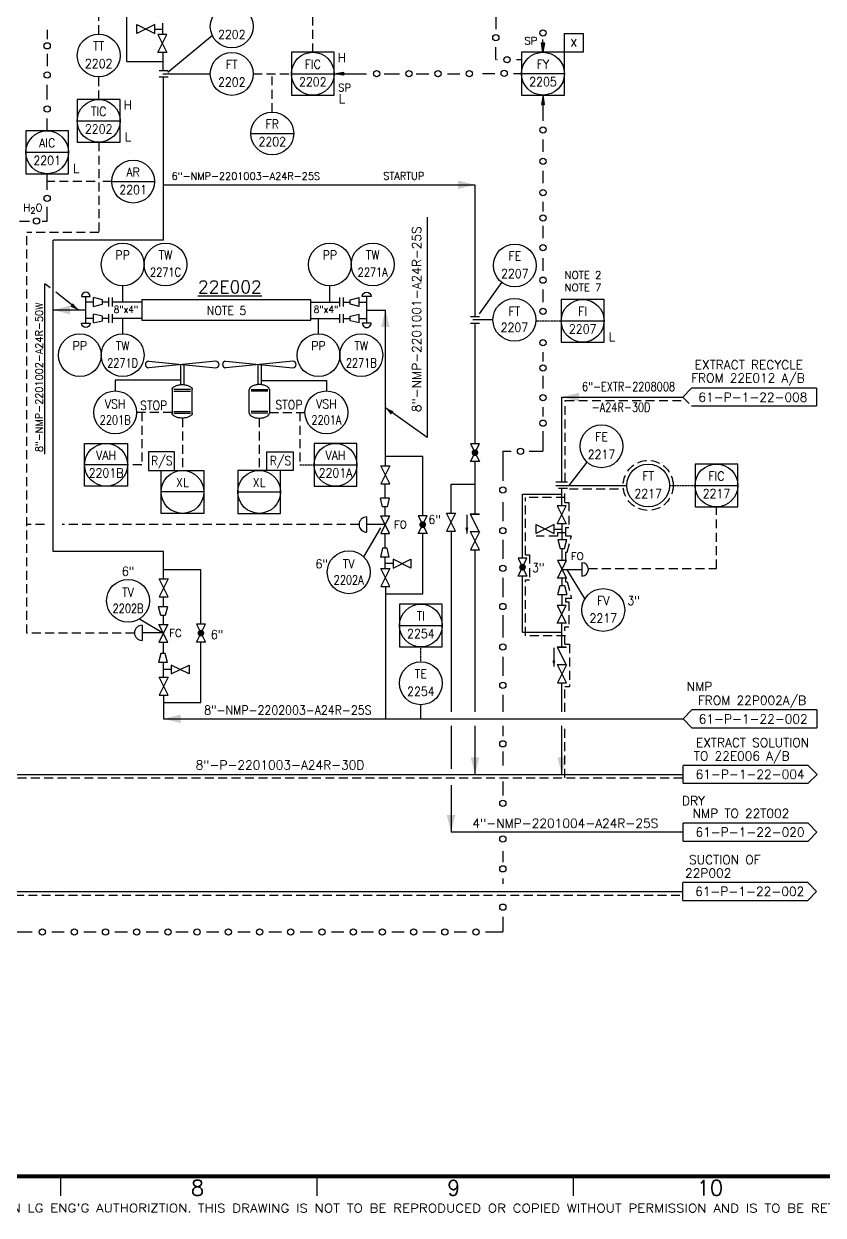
# Model space of a CAD drawing. Header units: millimetres. Extents: x 970 to 1838, y -23 to 597.
# Drawn here: x 1462.6 to 1686.5, y -22.6 to 311.1 of the extents above; entities that cross this region are included whole.
import ezdxf
from ezdxf.enums import TextEntityAlignment as Align

# ---------------------------------------------------------------- set-up
doc = ezdxf.new("R2010")
doc.units = ezdxf.units.MM
for name, pattern in [('HIDDEN', [0.375, 0.25, -0.125]), ('NELECTRICAL', [0.25, 0.125, -0.125]), ('SOLID', [0])]:
    doc.linetypes.add(name, pattern=pattern)
for name, color, linetype in [('1', 7, 'Continuous'), ('13', 13, 'Continuous'), ('2', 7, 'Continuous'), ('30', 7, 'NELECTRICAL'), ('31', 7, 'Continuous'), ('4', 2, 'Continuous'), ('DIM', 7, 'Continuous'), ('SYM', 7, 'Continuous')]:
    doc.layers.add(name, color=color, linetype=linetype)
doc.styles.add('ROMANS', font='romans')
doc.styles.add('ROMSIM', font='simplex.shx', dxfattribs={"height": 0.1})
doc.styles.add('S3', font='SIMPLEX')
doc.styles.get("Standard").update_dxf_attribs({"font": 'romans.shx'})

# ---------------------------------------------------------------- blocks, each defined once
blk = doc.blocks.new('FL2')
at = {"layer": '2', "width": 0.95}
for tag, p in [('SIZE-RATING', (0, 0.0625)), ('MAT-CA-SERV-RESP', (0, -0.1625))]:
    blk.add_attdef(tag, p, '', height=0.1, dxfattribs=at)
blk = doc.blocks.new('NP354')
at = {"layer": '1'}
blk.add_lwpolyline([(0, 0), (0, 0.25), (0.25, 0.25), (0.25, 0)], close=True, dxfattribs=at)
at = {"layer": '2'}
blk.add_attdef('TEXT', text='', height=0.1, dxfattribs=at).set_placement((0.125, 0.125), align=Align.MIDDLE_CENTER)
blk = doc.blocks.new('ARROW')
at = {"layer": '4'}
for points in [[(0.125, 0.021), (0.125, 0), (0.125, -0.021), (0, 0)], [(0.117, 0.012), (0.117, -0.012), (0.046, 0)], [(0.11, 0.003), (0.11, -0.003), (0.091, 0)]]:
    blk.add_lwpolyline(points, close=True, dxfattribs=at)
blk = doc.blocks.new('W1')
at = {"color": 7, "linetype": 'HIDDEN'}
blk.add_solid([(-1.2, -4.8), (0, 0), (1.2, -4.8)], dxfattribs=at)
blk = doc.blocks.new('RB9')
at = {"layer": 'SYM'}
blk.add_line((0, 0.05), (0, -0.05), dxfattribs=at)
blk.add_arc((0, 0), 0.05, 270, 90, dxfattribs=at)

msp = doc.modelspace()

# ---------------------------------------------------------------- linework, layer by layer
at = {"linetype": 'HIDDEN', "ltscale": 10}
for p, q in [((1543.51, 303.16), (1543.51, 318.24)), ((1483.55, 277.94), (1483.55, 252.72)), ((1483.55, 252.72), (1463.44, 252.72)), ((1504.13, 202.29), (1494.17, 202.29)), ((1495.65, 202.29), (1495.65, 187.61)), ((1507.01, 200.69), (1507.01, 186.01)), ((1528.49, 200.69), (1528.49, 186.01)), ((1531.37, 202.29), (1541.33, 202.29)), ((1539.84, 202.29), (1539.84, 187.61)), ((1495.65, 187.61), (1491.62, 187.61))]:
    msp.add_line(p, q, dxfattribs=at)
at = {"color": 7}
for p, q in [((1494.25, 308.42), (1494.25, 310.92)), ((1499.25, 310.92), (1494.25, 308.42)), ((1494.25, 310.92), (1499.25, 308.42)), ((1499.25, 308.42), (1499.25, 310.92)), ((1501.47, 311.34), (1501.47, 308.11)), ((1499.25, 309.67), (1501.47, 309.67)), ((1500.16, 308.11), (1502.66, 303.11)), ((1500.16, 303.11), (1502.66, 308.11)), ((1502.66, 308.11), (1500.16, 308.11)), ((1502.66, 303.11), (1500.16, 303.11)), ((1649.62, 209.08), (1647.12, 206.58)), ((1684.62, 209.08), (1649.62, 209.08)), ((1684.62, 209.08), (1684.62, 204.08)), ((1649.62, 204.08), (1684.62, 204.08)), ((1587.69, 188.52), (1590.19, 193.52)), ((1587.69, 193.52), (1590.19, 188.52)), ((1590.19, 193.52), (1587.69, 193.52)), ((1562.6, 187.32), (1565.1, 187.32)), ((1565.1, 187.32), (1562.6, 182.32)), ((1565.1, 182.32), (1562.6, 187.32)), ((1590.19, 188.52), (1587.69, 188.52)), ((1562.6, 182.32), (1565.1, 182.32)), ((1563.79, 178.3), (1563.79, 182.32)), ((1564.95, 178.3), (1562.45, 178.3)), ((1563.08, 175.8), (1562.45, 178.3)), ((1564.95, 178.3), (1564.33, 175.8)), ((1564.33, 175.8), (1563.08, 175.8)), ((1563.79, 173.36), (1563.79, 175.8)), ((1580.99, 174.04), (1583.49, 174.04)), ((1583.49, 174.04), (1580.99, 169.04)), ((1583.49, 169.04), (1580.99, 174.04)), ((1587.69, 173.79), (1590.19, 173.79)), ((1614.5, 176.09), (1612, 176.09)), ((1612, 176.09), (1614.5, 171.09)), ((1612, 171.09), (1614.5, 176.09)), ((1562.53, 173.36), (1565.03, 173.36)), ((1565.03, 173.36), (1562.53, 168.36)), ((1565.03, 168.36), (1562.53, 173.36)), ((1575.55, 173.35), (1573.05, 173.35)), ((1573.05, 173.35), (1575.55, 168.35)), ((1573.05, 168.35), (1575.55, 173.35)), ((1606.09, 170.85), (1611.09, 168.35)), ((1611.09, 170.85), (1606.09, 168.35)), ((1606.09, 168.35), (1606.09, 170.85)), ((1611.09, 168.35), (1611.09, 170.85)), ((1614.5, 171.09), (1612, 171.09)), ((1613.31, 171.09), (1613.31, 166.67)), ((1562.53, 168.36), (1565.03, 168.36)), ((1563.79, 164.28), (1563.79, 168.36)), ((1575.55, 168.35), (1573.05, 168.35)), ((1580.99, 169.04), (1583.49, 169.04)), ((1590.19, 163.79), (1587.69, 168.79)), ((1590.19, 168.79), (1587.69, 163.79)), ((1611.09, 169.6), (1613.31, 169.6)), ((1612.09, 168.54), (1612.09, 167.6)), ((1563.08, 164.28), (1562.45, 161.78)), ((1564.33, 164.28), (1563.08, 164.28)), ((1564.95, 161.78), (1564.33, 164.28)), ((1587.69, 163.79), (1590.19, 163.79)), ((1612.15, 166.67), (1614.65, 166.67)), ((1612.15, 166.67), (1612.77, 164.17)), ((1612.77, 164.17), (1614.02, 164.17)), ((1613.31, 164.17), (1613.31, 160.82)), ((1614.02, 164.17), (1614.65, 166.67)), ((1564.95, 161.78), (1562.45, 161.78)), ((1563.79, 158.52), (1563.79, 161.78)), ((1566.01, 161.18), (1566.01, 158.68)), ((1566.01, 158.68), (1571.01, 161.18)), ((1571.01, 158.68), (1566.01, 161.18)), ((1571.01, 161.18), (1571.01, 158.68)), ((1601, 156.43), (1603.5, 161.43)), ((1601, 161.43), (1603.5, 156.43)), ((1603.5, 161.43), (1601, 161.43)), ((1612.06, 155.82), (1614.56, 160.82)), ((1612.06, 160.82), (1614.56, 155.82)), ((1614.56, 160.82), (1612.06, 160.82)), ((1618.86, 160.2), (1618.86, 156.45)), ((1565.1, 153.52), (1562.6, 158.52)), ((1565.1, 158.52), (1562.6, 153.52)), ((1562.6, 158.52), (1565.1, 158.52)), ((1566.01, 159.93), (1563.79, 159.93)), ((1613.31, 158.32), (1618.86, 158.32)), ((1614.61, 158.35), (1619.69, 149.97)), ((1502.98, 155.63), (1500.48, 150.63)), ((1502.98, 150.63), (1500.48, 155.63)), ((1500.48, 155.63), (1502.98, 155.63)), ((1562.6, 153.52), (1565.1, 153.52)), ((1603.5, 156.43), (1601, 156.43)), ((1614.56, 155.82), (1612.06, 155.82)), ((1612.15, 151.31), (1612.77, 153.81)), ((1612.77, 153.81), (1614.02, 153.81)), ((1613.31, 155.82), (1613.31, 153.81)), ((1614.02, 153.81), (1614.65, 151.31)), ((1500.48, 150.63), (1502.98, 150.63)), ((1501.67, 147.85), (1501.67, 150.63)), ((1612.15, 151.31), (1614.65, 151.31)), ((1613.31, 151.31), (1613.31, 148.24)), ((1500.96, 145.35), (1500.34, 147.85)), ((1502.84, 147.85), (1500.34, 147.85)), ((1502.84, 147.85), (1502.21, 145.35)), ((1614.5, 148.24), (1612, 148.24)), ((1612, 143.24), (1614.5, 148.24)), ((1612, 148.24), (1614.5, 143.24)), ((1502.21, 145.35), (1500.96, 145.35)), ((1501.67, 142.92), (1501.67, 145.35)), ((1502.91, 137.92), (1500.41, 142.92)), ((1502.91, 142.92), (1500.41, 137.92)), ((1500.41, 142.92), (1502.91, 142.92)), ((1510.93, 137.95), (1513.43, 142.95)), ((1510.93, 142.95), (1513.43, 137.95)), ((1513.43, 142.95), (1510.93, 142.95)), ((1614.5, 143.24), (1612, 143.24)), ((1500.41, 137.92), (1502.91, 137.92)), ((1501.67, 134.76), (1501.67, 137.92)), ((1513.43, 137.95), (1510.93, 137.95)), ((1500.96, 134.76), (1500.34, 132.26)), ((1502.21, 134.76), (1500.96, 134.76)), ((1502.84, 132.26), (1502.21, 134.76)), ((1612.06, 136.54), (1614.56, 136.54)), ((1502.84, 132.26), (1500.34, 132.26)), ((1501.67, 128.08), (1501.67, 132.26)), ((1503.89, 130.26), (1501.67, 130.26)), ((1503.89, 131.51), (1503.89, 129.01)), ((1503.89, 129.01), (1508.89, 131.51)), ((1508.89, 129.01), (1503.89, 131.51)), ((1508.89, 131.51), (1508.89, 129.01)), ((1614.56, 131.54), (1612.06, 126.54)), ((1614.56, 126.54), (1612.06, 131.54)), ((1500.48, 128.08), (1502.98, 128.08)), ((1502.98, 128.08), (1500.48, 123.08)), ((1502.98, 123.08), (1500.48, 128.08)), ((1612.06, 126.54), (1614.56, 126.54)), ((1500.48, 123.08), (1502.98, 123.08)), ((1649.7, 118.95), (1647.2, 116.45)), ((1684.7, 118.95), (1649.7, 118.95)), ((1684.7, 118.95), (1684.7, 113.95)), ((1647.2, 116.45), (1649.7, 113.95)), ((1649.7, 113.95), (1684.7, 113.95)), ((1682.24, 103.4), (1647.24, 103.4)), ((1684.74, 100.9), (1682.24, 103.4)), ((1682.24, 98.4), (1684.74, 100.9)), ((1647.21, 82.22), (1647.21, 87.22)), ((1682.21, 87.22), (1647.21, 87.22)), ((1684.71, 84.72), (1682.21, 87.22)), ((1682.21, 82.22), (1684.71, 84.72)), ((1647.21, 82.22), (1682.21, 82.22)), ((1647.12, 65.6), (1647.12, 70.6)), ((1682.12, 70.6), (1647.12, 70.6)), ((1684.62, 68.1), (1682.12, 70.6)), ((1682.12, 65.6), (1684.62, 68.1)), ((1647.12, 65.6), (1682.12, 65.6))]:
    msp.add_line(p, q, dxfattribs=at)
for p, q in [((1515.4, 307.86), (1502.96, 297.47)), ((1501.59, 298.01), (1501.59, 303.11)), ((1537.51, 297.16), (1549.51, 297.16)), ((1601.98, 297.17), (1613.98, 297.17)), ((1477.55, 283.94), (1489.55, 283.94)), ((1526.17, 280.41), (1538.17, 280.41)), ((1463.12, 275.14), (1475.12, 275.14)), ((1487.2, 266.94), (1499.2, 266.94)), ((1575.51, 256.95), (1575.51, 195.29)), ((1470.76, 163.32), (1470.76, 250.5)), ((1468.5, 190.63), (1468.5, 238.34)), ((1469.95, 237.2), (1468.5, 238.34)), ((1590.18, 229.87), (1596.42, 238.71)), ((1477.88, 230.97), (1471.56, 235.93)), ((1479.95, 227.31), (1479.95, 234.74)), ((1482.08, 231.94), (1482.08, 234.44)), ((1484.58, 233.82), (1482.08, 234.44)), ((1484.58, 232.57), (1484.58, 233.82)), ((1486.43, 231.94), (1486.43, 234.44)), ((1487.43, 231.94), (1487.43, 234.44)), ((1551.13, 231.94), (1551.13, 234.44)), ((1552.13, 231.94), (1552.13, 234.44)), ((1553.99, 233.82), (1556.49, 234.44)), ((1553.99, 232.57), (1553.99, 233.82)), ((1556.49, 231.94), (1556.49, 234.44)), ((1558.62, 227.31), (1558.62, 234.74)), ((1482.08, 233.19), (1479.95, 233.19)), ((1482.08, 231.94), (1484.58, 232.57)), ((1486.43, 233.19), (1484.58, 233.19)), ((1495.6, 233.19), (1487.43, 233.19)), ((1542.96, 233.19), (1551.13, 233.19)), ((1552.13, 233.19), (1553.99, 233.19)), ((1556.49, 231.94), (1553.99, 232.57)), ((1556.49, 233.19), (1558.62, 233.19)), ((1563.85, 187.32), (1563.85, 230.97)), ((1482.08, 228.59), (1479.95, 228.59)), ((1484.58, 229.22), (1482.08, 229.84)), ((1482.08, 227.34), (1482.08, 229.84)), ((1482.08, 227.34), (1484.58, 227.97)), ((1484.58, 227.97), (1484.58, 229.22)), ((1486.43, 228.59), (1484.58, 228.59)), ((1486.43, 227.34), (1486.43, 229.84)), ((1487.43, 227.34), (1487.43, 229.84)), ((1495.6, 228.59), (1487.43, 228.59)), ((1490.27, 224.3), (1490.27, 228.59)), ((1542.96, 228.59), (1551.13, 228.59)), ((1545.1, 224.3), (1545.1, 228.59)), ((1551.13, 227.34), (1551.13, 229.84)), ((1552.13, 227.34), (1552.13, 229.84)), ((1552.13, 228.59), (1553.99, 228.59)), ((1553.99, 229.22), (1556.49, 229.84)), ((1553.99, 227.97), (1553.99, 229.22)), ((1556.49, 227.34), (1553.99, 227.97)), ((1556.49, 227.34), (1556.49, 229.84)), ((1556.49, 228.59), (1558.62, 228.59)), ((1613.1, 227.93), (1625.1, 227.93)), ((1497.57, 216.63), (1516.32, 214.76)), ((1516.32, 216.63), (1497.57, 214.76)), ((1506.48, 215.69), (1506.48, 210.07)), ((1507.41, 215.69), (1507.41, 210.07)), ((1519.18, 216.63), (1537.93, 214.76)), ((1537.93, 216.63), (1519.18, 214.76)), ((1528.08, 215.69), (1528.08, 210.07)), ((1529.02, 215.69), (1529.02, 210.07)), ((1506.48, 211.28), (1488.17, 211.28)), ((1488.17, 211.28), (1488.17, 208.29)), ((1529.02, 211.22), (1547.33, 211.22)), ((1547.33, 211.22), (1547.33, 208.29)), ((1504.13, 208.66), (1504.13, 202.1)), ((1509.29, 208.66), (1504.6, 208.66)), ((1504.6, 208.19), (1509.29, 208.19)), ((1509.76, 202.1), (1509.76, 208.66)), ((1525.74, 202.1), (1525.74, 208.66)), ((1526.21, 208.66), (1530.9, 208.66)), ((1530.9, 208.19), (1526.21, 208.19)), ((1531.37, 208.66), (1531.37, 202.1)), ((1575.51, 195.29), (1563.85, 203.58)), ((1504.6, 202.57), (1509.29, 202.57)), ((1504.6, 202.1), (1509.29, 202.1)), ((1530.9, 202.57), (1526.21, 202.57)), ((1530.9, 202.1), (1526.21, 202.1)), ((1491.62, 187.61), (1479.62, 187.61)), ((1543.88, 187.61), (1555.88, 187.61)), ((1563.85, 190.02), (1574.3, 190.02)), ((1615.28, 181.85), (1620.35, 188.34)), ((1611.61, 181.85), (1631.44, 181.85)), ((1650.56, 181.82), (1662.56, 181.82)), ((1513.01, 180.01), (1501.01, 180.01)), ((1522.49, 180.01), (1534.49, 180.01)), ((1602.25, 179.38), (1613.31, 179.38)), ((1587.63, 173.79), (1590.13, 168.79)), ((1590.13, 173.79), (1587.63, 173.79)), ((1558.6, 172.99), (1558.6, 168.74)), ((1563.78, 170.86), (1558.6, 170.86)), ((1562.49, 169.93), (1557.72, 161.85)), ((1590.13, 168.79), (1587.63, 168.79)), ((1501.73, 158.32), (1512.18, 158.32)), ((1563.85, 153.52), (1563.85, 116.45)), ((1563.85, 151.47), (1574.3, 151.47)), ((1495.7, 142.66), (1495.7, 138.4)), ((1501.73, 140.53), (1495.7, 140.53)), ((1567.78, 142.6), (1579.78, 142.6)), ((1614.5, 136.54), (1612, 136.54)), ((1612, 136.54), (1614.5, 131.54)), ((1614.5, 131.54), (1612, 131.54)), ((1501.73, 123.08), (1501.73, 116.45)), ((1501.73, 121.03), (1512.18, 121.03))]:
    msp.add_line(p, q)
at = {"color": 7, "linetype": 'Continuous'}
for p, q in [((1491.41, 300.58), (1501.47, 300.58)), ((1602.25, 140.69), (1613.31, 140.69)), ((1647.24, 98.4), (1647.24, 103.4)), ((1647.24, 98.4), (1682.24, 98.4))]:
    msp.add_line(p, q, dxfattribs=at)
at = {"linetype": 'Continuous'}
for p, q in [((1501.71, 250.5), (1501.71, 296.26)), ((1501.73, 155.63), (1501.73, 163.32))]:
    msp.add_line(p, q, dxfattribs=at)
at = {"color": 2}
for p, q in [((1542.96, 233.78), (1495.6, 233.78)), ((1495.6, 233.78), (1495.6, 228.15)), ((1542.96, 228.15), (1542.96, 233.78)), ((1495.6, 228.15), (1542.96, 228.15))]:
    msp.add_line(p, q, dxfattribs=at)
at = {"color": 7, "linetype": 'HIDDEN', "ltscale": 10}
for p, q in [((1647.12, 206.58), (1649.62, 204.08)), ((1614.31, 154.79), (1614.8, 154.79))]:
    msp.add_line(p, q, dxfattribs=at)
at = {"linetype": 'NELECTRICAL'}
msp.add_line((1539.84, 187.61), (1543.88, 187.61), dxfattribs=at)
at = {"color": 6, "const_width": 1.07}
msp.add_lwpolyline([(970.59, 585.9), (1832.75, 585.9), (1832.75, -11.72), (970.59, -11.72), (970.59, 585.9)], dxfattribs=at)
for points in [[(1549.51, 303.16), (1537.51, 303.16), (1537.51, 291.16), (1549.51, 291.16)], [(1613.98, 303.17), (1601.98, 303.17), (1601.98, 291.17), (1613.98, 291.17)], [(1489.55, 289.94), (1477.55, 289.94), (1477.55, 277.94), (1489.55, 277.94)], [(1475.12, 281.14), (1463.12, 281.14), (1463.12, 269.14), (1475.12, 269.14)], [(1625.1, 233.93), (1613.1, 233.93), (1613.1, 221.93), (1625.1, 221.93)], [(1479.62, 193.61), (1491.62, 193.61), (1491.62, 181.61), (1479.62, 181.61)], [(1555.88, 193.61), (1543.88, 193.61), (1543.88, 181.61), (1555.88, 181.61)], [(1662.56, 187.82), (1650.56, 187.82), (1650.56, 175.82), (1662.56, 175.82)], [(1501.01, 186.01), (1513.01, 186.01), (1513.01, 174.01), (1501.01, 174.01)], [(1534.49, 186.01), (1522.49, 186.01), (1522.49, 174.01), (1534.49, 174.01)], [(1579.78, 148.6), (1567.78, 148.6), (1567.78, 136.6), (1579.78, 136.6)]]:
    msp.add_lwpolyline(points, close=True)
for points in [[(1504.13, 208.66, -0.174705), (1504.3, 209.14, -0.104203), (1504.96, 209.66, -0.064948), (1505.81, 209.95, -0.051099), (1506.95, 210.07, -0.051099), (1508.08, 209.95, -0.064948), (1508.93, 209.66, -0.104203), (1509.59, 209.14, -0.174705), (1509.76, 208.66, -0.174705)], [(1531.37, 208.66, 0.174705), (1531.19, 209.14, 0.104203), (1530.54, 209.66, 0.064948), (1529.69, 209.95, 0.051099), (1528.55, 210.07, 0.051099), (1527.42, 209.95, 0.064948), (1526.56, 209.66, 0.104203), (1525.91, 209.14, 0.174705), (1525.74, 208.66, 0.174705)], [(1509.76, 202.1, -0.174705), (1509.59, 201.62, -0.104203), (1508.93, 201.11, -0.064948), (1508.08, 200.81, -0.051099), (1506.95, 200.69, -0.051099), (1505.81, 200.81, -0.064948), (1504.96, 201.11, -0.104203), (1504.3, 201.62, -0.174705), (1504.13, 202.1, -0.174705)], [(1525.74, 202.1, 0.174705), (1525.91, 201.62, 0.104203), (1526.56, 201.11, 0.064948), (1527.42, 200.81, 0.051099), (1528.55, 200.69, 0.051099), (1529.69, 200.81, 0.064948), (1530.54, 201.11, 0.104203), (1531.19, 201.62, 0.174705), (1531.37, 202.1, 0.174705)]]:
    msp.add_lwpolyline(points, format="xyb")
at = {"color": 7, "const_width": 0.938}
for points in [[(1588.94, 190.55, 1), (1588.94, 191.49, 1)], [(1574.3, 170.38, 1), (1574.3, 171.31, 1)], [(1602.25, 158.46, 1), (1602.25, 159.4, 1)], [(1512.18, 139.98, 1), (1512.18, 140.92, 1)]]:
    msp.add_lwpolyline(points, format="xyb", close=True, dxfattribs=at)
for centre in [(1520.82, 310.42), (1483.55, 302.26), (1520.82, 297.1), (1543.51, 297.16), (1607.98, 297.17), (1483.55, 283.94), (1532.17, 280.41), (1469.12, 275.14), (1493.2, 266.94), (1490.27, 243.71), (1502.27, 243.71), (1548.3, 243.71), (1560.3, 243.71), (1600.09, 243.45), (1599.98, 228.22), (1619.1, 227.93), (1478.27, 218.3), (1490.27, 218.3), (1545.1, 218.3), (1557.1, 218.3), (1488.17, 202.29), (1547.33, 202.29), (1624.37, 192.79), (1485.62, 187.61), (1549.88, 187.61), (1637.44, 181.82), (1656.56, 181.82), (1507.01, 180.01), (1528.49, 180.01), (1553.57, 157.51), (1491.78, 149.52), (1573.78, 142.6), (1573.78, 126.41)]:
    msp.add_circle(centre, 6)
at = {"linetype": 'HIDDEN', "ltscale": 10}
msp.add_circle((1637.44, 181.82), 7, dxfattribs=at)
at = {"color": 7}
msp.add_circle((1624.87, 146.94), 6, dxfattribs=at)
for centre, radius, start, end in [((1497.57, 215.69), 0.938, 90, 270), ((1516.32, 215.69), 0.938, 270, 90), ((1519.18, 215.69), 0.938, 90, 270), ((1537.93, 215.69), 0.938, 270, 90), ((1558.6, 170.86), 2.13, 90, 270), ((1495.7, 140.53), 2.13, 90, 270)]:
    msp.add_arc(centre, radius, start, end)
msp.add_arc((1618.86, 158.32), 1.87, 270, 90, dxfattribs=at)
at = {"layer": '1', "color": 7}
for p, q in [((1501.53, 297.1), (1514.82, 297.1)), ((1490.27, 233.19), (1490.27, 237.71)), ((1548.3, 233.19), (1548.3, 237.71)), ((1613.23, 182.82), (1613.23, 206.58)), ((1613.23, 206.58), (1647.12, 206.58)), ((1582.24, 174.04), (1582.24, 182.17)), ((1582.24, 182.17), (1588.94, 182.17)), ((1582.24, 169.04), (1582.24, 118.45)), ((1495.02, 144.47), (1501.66, 140.42)), ((1582.24, 114.45), (1582.24, 102.46)), ((1582.24, 97.83), (1582.24, 84.72)), ((1455.35, 68.1), (1647.12, 68.1))]:
    msp.add_line(p, q, dxfattribs=at)
at = {"layer": '1', "color": 7, "linetype": 'HIDDEN', "ltscale": 10}
for p, q in [((1526.82, 297.1), (1537.51, 297.1)), ((1532.17, 286.41), (1532.17, 297.1)), ((1482.55, 266.94), (1469.12, 266.94)), ((1487.2, 266.94), (1484.55, 266.94)), ((1614.23, 182.82), (1614.23, 205.58)), ((1614.23, 205.58), (1648.12, 205.58)), ((1614.86, 180.99), (1611.59, 180.99)), ((1614.14, 177.09), (1614.14, 180.99)), ((1615.38, 180.85), (1630.5, 180.85)), ((1603.08, 162.43), (1603.08, 178.44)), ((1614.14, 178.44), (1603.08, 178.44)), ((1614.14, 177.09), (1615.25, 177.09)), ((1615.25, 177.09), (1615.25, 170.09)), ((1612.09, 167.6), (1606.05, 167.6)), ((1614.23, 168.54), (1612.09, 168.54)), ((1614.31, 170.09), (1615.25, 170.09)), ((1614.31, 170.09), (1614.31, 167.67)), ((1614.31, 167.67), (1615.93, 167.67)), ((1614.8, 163.17), (1615.93, 167.67)), ((1603.08, 162.43), (1604.25, 162.43)), ((1604.25, 162.43), (1604.25, 155.43)), ((1614.31, 163.17), (1614.8, 163.17)), ((1614.31, 163.17), (1614.31, 160.82)), ((1620.71, 158.57), (1656.6, 158.57)), ((1603.08, 139.73), (1603.08, 155.43)), ((1603.08, 155.43), (1604.25, 155.43)), ((1614.31, 155.82), (1614.31, 154.79)), ((1614.8, 154.79), (1615.93, 150.29)), ((1614.31, 150.29), (1615.93, 150.29)), ((1614.31, 150.29), (1614.31, 149.24)), ((1614.31, 149.24), (1615.25, 149.24)), ((1615.25, 149.24), (1615.25, 142.24)), ((1614.14, 142.24), (1615.25, 142.24)), ((1614.14, 137.35), (1614.14, 142.24)), ((1614.31, 139.73), (1603.08, 139.73)), ((1614.14, 137.35), (1615.37, 137.35)), ((1615.37, 137.35), (1615.37, 125.55)), ((1614.08, 125.55), (1615.37, 125.55)), ((1614.08, 118.45), (1614.08, 125.55)), ((1614.08, 99.9), (1614.08, 114.45)), ((1415.79, 99.9), (1647.24, 99.9)), ((1456.35, 67.1), (1647.12, 67.1))]:
    msp.add_line(p, q, dxfattribs=at)
at = {"layer": '1', "color": 7, "linetype": 'SOLID'}
for p, q in [((1501.71, 266.06), (1588.94, 266.06)), ((1588.94, 266.06), (1588.94, 229.07)), ((1479.95, 230.97), (1470.76, 230.97)), ((1558.62, 230.97), (1563.85, 230.97)), ((1588.94, 227.32), (1588.94, 193.52)), ((1574.3, 173.35), (1574.3, 190.02)), ((1588.94, 188.52), (1588.94, 173.79)), ((1614.86, 182.74), (1611.59, 182.74)), ((1613.31, 176.09), (1613.31, 180.99)), ((1602.25, 161.43), (1602.25, 179.38)), ((1588.94, 163.79), (1588.94, 118.45)), ((1512.18, 142.95), (1512.18, 158.32)), ((1501.73, 140.53), (1497.36, 140.53)), ((1501.73, 116.45), (1647.2, 116.45)), ((1588.94, 114.45), (1588.94, 100.9)), ((1647.21, 84.72), (1582.24, 84.72))]:
    msp.add_line(p, q, dxfattribs=at)
at = {"layer": '1'}
for p, q in [((1586.66, 173.6), (1586.66, 168.35)), ((1611.03, 136.35), (1611.03, 131.1)), ((1573.78, 116.45), (1573.78, 120.41))]:
    msp.add_line(p, q, dxfattribs=at)
for points in [[(1504.81, 186.01), (1504.81, 191.26), (1497.46, 191.26), (1497.46, 186.01)], [(1530.69, 186.01), (1530.69, 191.26), (1538.04, 191.26), (1538.04, 186.01)]]:
    msp.add_lwpolyline(points, close=True, dxfattribs=at)
at = {"layer": '13', "color": 7, "linetype": 'Continuous'}
for p, q in [((1491.41, 300.58), (1491.41, 316.08)), ((1574.3, 151.47), (1574.3, 168.35)), ((1602.25, 140.69), (1602.25, 156.43)), ((1512.18, 121.03), (1512.18, 137.95))]:
    msp.add_line(p, q, dxfattribs=at)
at = {"layer": '13', "color": 7, "linetype": 'SOLID'}
for p, q in [((1613.31, 136.54), (1613.31, 143.24)), ((1613.25, 118.45), (1613.25, 126.54)), ((1613.25, 100.9), (1613.25, 114.45))]:
    msp.add_line(p, q, dxfattribs=at)
at = {"layer": '13', "color": 3, "linetype": 'Continuous'}
msp.add_line((1415.79, 100.9), (1647.24, 100.9), dxfattribs=at)
at = {"layer": '30', "linetype": 'HIDDEN', "ltscale": 10}
for p, q in [((1483.55, 308.26), (1483.55, 316.29)), ((1483.55, 289.94), (1483.55, 296.26))]:
    msp.add_line(p, q, dxfattribs=at)
at = {"layer": '30', "color": 7}
for p, q in [((1594.77, 301.11), (1595.29, 301.11)), ((1573.78, 132.41), (1573.78, 136.6))]:
    msp.add_line(p, q, dxfattribs=at)
at = {"layer": '30', "color": 7, "linetype": 'HIDDEN', "ltscale": 10}
for p, q in [((1463.44, 140.42), (1463.44, 252.72)), ((1656.6, 158.57), (1656.6, 175.82)), ((1468.36, 170.86), (1463.44, 170.86)), ((1556.47, 170.86), (1473.36, 170.86)), ((1493.57, 140.42), (1463.44, 140.42))]:
    msp.add_line(p, q, dxfattribs=at)
at = {"layer": '30', "color": 7, "linetype": 'Continuous'}
for p, q in [((1501.71, 250.5), (1470.76, 250.5)), ((1501.73, 163.32), (1470.76, 163.32))]:
    msp.add_line(p, q, dxfattribs=at)
at = {"layer": '31', "color": 7}
for p, q in [((1594.77, 313.11), (1594.77, 309.61)), ((1469.12, 309.46), (1469.12, 306.8)), ((1594.77, 301.11), (1594.77, 304.61)), ((1607.98, 303.17), (1607.98, 306.78)), ((1469.12, 302.77), (1469.12, 299.27)), ((1600.54, 301.11), (1601.98, 301.11)), ((1549.51, 297.16), (1558.57, 297.16)), ((1563.51, 297.16), (1567.84, 297.16)), ((1572.47, 297.16), (1575.97, 297.16)), ((1581.22, 297.16), (1584.72, 297.16)), ((1591, 297.23), (1594.5, 297.23)), ((1599.75, 297.23), (1601.98, 297.23)), ((1469.12, 289.89), (1469.12, 294.02)), ((1607.98, 291.17), (1607.98, 283.98)), ((1469.12, 281.14), (1469.12, 284.64)), ((1607.98, 278.74), (1607.98, 275.24)), ((1469.12, 264.66), (1469.12, 269.14)), ((1607.98, 269.99), (1607.98, 266.49)), ((1607.98, 261.24), (1607.98, 258.59)), ((1469.12, 255.9), (1469.12, 259.84)), ((1461.37, 255.9), (1464.22, 255.9)), ((1467.73, 255.9), (1467.89, 255.9)), ((1467.92, 255.9), (1469.12, 255.9)), ((1607.98, 254.55), (1607.98, 251.05)), ((1607.98, 245.45), (1607.98, 241.95)), ((1607.98, 236.7), (1607.98, 233.2)), ((1593.98, 228.22), (1588.36, 228.22)), ((1607.98, 219.2), (1607.98, 216.55)), ((1607.98, 212.51), (1607.98, 209.01)), ((1607.98, 203.76), (1607.98, 201.11)), ((1607.98, 197.07), (1607.98, 191.47)), ((1596.73, 191.4), (1599.06, 191.4)), ((1596.73, 191.4), (1596.73, 183.15)), ((1604.12, 191.47), (1607.98, 191.47)), ((1596.73, 177.15), (1596.73, 171.78)), ((1596.73, 166.6), (1596.73, 161.23)), ((1596.73, 155.91), (1596.73, 150.54)), ((1596.73, 145.51), (1596.73, 139.21)), ((1596.73, 133.86), (1596.73, 128.48)), ((1596.73, 123.14), (1596.73, 118.45)), ((1596.73, 114.45), (1596.73, 111.61)), ((1596.73, 107.31), (1596.73, 103.34)), ((1596.73, 98.9), (1596.73, 94.94)), ((1596.73, 79.41), (1596.73, 76.33)), ((1596.73, 71.7), (1596.73, 70.24)), ((1596.73, 60.98), (1596.73, 56.75)), ((1458.32, 56.75), (1464.92, 56.75)), ((1470.39, 56.75), (1473.89, 56.75)), ((1479.35, 56.75), (1482.85, 56.75)), ((1488.1, 56.75), (1491.6, 56.75)), ((1496.85, 56.75), (1500.35, 56.75)), ((1505.15, 56.75), (1508.65, 56.75)), ((1513.74, 56.75), (1517.24, 56.75)), ((1522.49, 56.75), (1525.99, 56.75)), ((1531.22, 56.75), (1534.72, 56.75)), ((1539.97, 56.75), (1543.47, 56.75)), ((1548.72, 56.75), (1552.22, 56.75)), ((1557.03, 56.75), (1560.53, 56.75)), ((1565.62, 56.75), (1569.12, 56.75)), ((1574.37, 56.75), (1577.87, 56.75)), ((1583.1, 56.75), (1586.6, 56.75)), ((1591.85, 56.75), (1596.73, 56.75))]:
    msp.add_line(p, q, dxfattribs=at)
at = {"layer": '31', "color": 7, "linetype": 'NELECTRICAL'}
for p, q in [((1605.98, 227.96), (1613.1, 227.96)), ((1643.44, 181.85), (1650.56, 181.85))]:
    msp.add_line(p, q, dxfattribs=at)
at = {"layer": '31', "color": 7}
for centre in [(1594.77, 307.24), (1607.98, 308.55), (1469.12, 304.96), (1597.91, 301.11), (1469.12, 296.83), (1561.38, 297.16), (1570.46, 297.16), (1578.59, 297.16), (1587.34, 297.16), (1597.12, 297.23), (1469.12, 287.27), (1607.98, 281.36), (1607.98, 272.62), (1607.98, 263.87), (1469.12, 262.24), (1607.98, 256.74), (1466.14, 255.9), (1607.98, 248.43), (1607.98, 239.32), (1607.98, 230.58), (1607.98, 221.83), (1607.98, 214.7), (1607.98, 206.39), (1607.98, 199.26), (1601.68, 191.4), (1596.73, 180.56), (1596.73, 169.19), (1596.73, 158.64), (1596.73, 147.91), (1596.73, 136.58), (1596.73, 125.86), (1596.73, 109.46), (1596.73, 92.81), (1596.73, 82.81), (1596.73, 74.43), (1596.73, 63.7), (1467.76, 56.75), (1476.72, 56.75), (1485.47, 56.75), (1494.22, 56.75), (1502.97, 56.75), (1511.12, 56.75), (1519.87, 56.75), (1528.62, 56.75), (1537.35, 56.75), (1546.1, 56.75), (1554.85, 56.75), (1562.99, 56.75), (1571.74, 56.75), (1580.49, 56.75), (1589.23, 56.75)]:
    msp.add_circle(centre, 0.875, dxfattribs=at)
at = {"layer": 'DIM', "color": 7}
for p, q in [((1472.89, -11.72), (1472.89, -17.18)), ((1544.65, -11.72), (1544.65, -17.18)), ((1616.41, -11.72), (1616.41, -17.18))]:
    msp.add_line(p, q, dxfattribs=at)
at = {"layer": 'SYM'}
for p, q in [((1502.97, 298.01), (1500.47, 298.01)), ((1500.48, 296.26), (1502.98, 296.26)), ((1590.19, 229.07), (1587.69, 229.07)), ((1587.69, 227.32), (1590.19, 227.32))]:
    msp.add_line(p, q, dxfattribs=at)

# ---------------------------------------------------------------- block references
for p, rotation in [((1588.94, 266.06), 270), ((1470.76, 230.97), 90), ((1613.23, 206.58), 90), ((1501.73, 116.45), 90), ((1588.94, 100.9), 180), ((1613.25, 100.9), 180), ((1582.24, 84.72), 180)]:
    msp.add_blockref('W1', p, dxfattribs=dict(rotation=rotation))
for name, p, xscale, yscale, zscale, rotation in [('RB9', (1479.95, 234.74), 25, 25, 25, 90), ('RB9', (1558.62, 234.74), -25, 25, 25, 270), ('W1', (1477.88, 230.97), 0.4999999999999886, 0.4999999999999886, 0.4999999999999886, 233.7038388522532), ('RB9', (1479.95, 227.31), -25, 25, 25, 90), ('RB9', (1558.62, 227.31), 25, 25, 25, 270), ('W1', (1563.85, 203.58), 0.5000000000000027, 0.5000000000000027, 0.5000000000000027, 52.92037866625353), ('W1', (1586.66, 168.35), -0.3500000000000227, 0.3500000000000227, 0.35, 180), ('W1', (1611.03, 131.1), -0.3500000000000227, 0.3500000000000227, 0.35, 180)]:
    msp.add_blockref(name, p, dxfattribs=dict(xscale=xscale, yscale=yscale, zscale=zscale, rotation=rotation))
msp.add_blockref('W1', (1563.85, 230.97))
at = {"layer": '1', "color": 7, "xscale": 20.9991048381595, "yscale": 20.9991048381595, "zscale": 20.9991048381595}
for name, p, values in [('NP354', (1613.98, 303.17), {'TEXT': 'X'}), ('FL2', (1503.99, 266.11), {'SIZE-RATING': '6"-NMP-2201003-A24R-25S'})]:
    msp.add_blockref(name, p, dxfattribs=at).add_auto_attribs(values)
at = {"layer": '1', "color": 7, "xscale": 20.9991048381595, "yscale": 20.9991048381595, "zscale": 20.9991048381595, "rotation": 90}
msp.add_blockref('FL2', (1469.23, 191.15), dxfattribs=at).add_auto_attribs({'SIZE-RATING': '8"-NMP-2201002-A24R-50W'})
at = {"layer": '30', "color": 7, "yscale": 20.9991048381595, "rotation": 90}
for p, xscale, zscale in [((1607.98, 303.17), 20.9991048381595, 20.9991048381595), ((1608, 291.17), -20.9991048381595, 20.99910483815947)]:
    msp.add_blockref('ARROW', p, dxfattribs=dict(at, xscale=xscale, zscale=zscale))
at = {"layer": '30', "color": 7, "xscale": 20.9991048381595, "yscale": 20.9991048381595, "zscale": 20.9991048381595}
msp.add_blockref('ARROW', (1549.51, 297.16), dxfattribs=at)
msp.add_blockref('FL2', (1563.27, 266.16), dxfattribs=at).add_auto_attribs({'SIZE-RATING': 'STARTUP'})

# ---------------------------------------------------------------- texts
for s, height, width, p in [('2202', 2.5, 0.9, (1520.82, 308.15)), ('TT', 2.5, 0.9, (1483.55, 304.91)), ('2202', 2.5, 0.9, (1483.55, 299.99)), ('FT', 2.5, 0.9, (1520.82, 299.74)), ('FIC', 2.5, 0.9, (1543.51, 299.8)), ('FY', 2.5, 0.9, (1607.98, 299.82)), ('2202', 2.5, 0.9, (1520.82, 294.82)), ('2202', 2.5, 0.9, (1543.51, 294.88)), ('2205', 2.5, 0.9, (1607.98, 294.9)), ('TIC', 2.5, 0.9, (1483.55, 286.59)), ('FR', 2.5, 0.9, (1532.17, 283.05)), ('2202', 2.5, 0.9, (1483.55, 281.67)), ('AIC', 2.5, 0.9, (1469.12, 277.79)), ('2202', 2.5, 0.9, (1532.17, 278.13)), ('2201', 2.5, 0.9, (1469.12, 272.87)), ('AR', 2.5, 0.9, (1493.2, 269.58)), ('2201', 2.5, 0.9, (1493.2, 264.66)), ('PP', 2.5, 0.9, (1490.27, 246.35)), ('TW', 2.5, 0.9, (1502.27, 246.35)), ('PP', 2.5, 0.9, (1548.3, 246.35)), ('TW', 2.5, 0.9, (1560.3, 246.35)), ('FE', 2.5, 0.9, (1600.09, 246.1)), ('2271C', 2.5, 0.8, (1502.27, 241.57)), ('2271A', 2.5, 0.8, (1560.3, 241.57)), ('2207', 2.5, 0.9, (1600.09, 241.18)), ('8"x4"', 2, 0.9, (1491.21, 231.14)), ('8"x4"', 2, 0.9, (1547.24, 231.14)), ('FT', 2.5, 0.9, (1599.98, 230.57)), ('FI', 2.5, 0.9, (1619.1, 230.57)), ('2207', 2.5, 0.9, (1599.98, 226.08)), ('2207', 2.5, 0.9, (1619.1, 225.65)), ('PP', 2.5, 0.9, (1478.27, 220.94)), ('TW', 2.5, 0.9, (1490.27, 220.94)), ('PP', 2.5, 0.9, (1545.1, 220.94)), ('TW', 2.5, 0.9, (1557.1, 220.94)), ('2271D', 2.5, 0.8, (1490.27, 216.16)), ('2271B', 2.5, 0.8, (1557.1, 216.16)), ('6"-EXTR-2208008', 2.5, 0.8, (1631.94, 209.53)), ('VSH', 2.5, 0.9, (1488.17, 204.65)), ('VSH', 2.5, 0.9, (1547.33, 204.65)), ('-A24R-30D', 2.5, 0.8, (1629.87, 203.71)), ('2201B', 2.5, 0.8, (1488.17, 200.16)), ('2201A', 2.5, 0.8, (1547.33, 200.16)), ('FE', 2.5, 0.9, (1624.37, 195.44)), ('VAH', 2.5, 0.9, (1485.62, 190.26)), ('R/S', 2.5, 0.9, (1501.24, 188.59)), ('R/S', 2.5, 0.9, (1534.47, 188.59)), ('VAH', 2.5, 0.9, (1549.88, 190.26)), ('2217', 2.5, 0.9, (1624.37, 190.52)), ('2201B', 2.5, 0.9, (1485.62, 185.34)), ('XL', 2.5, 0.9, (1507.01, 182.66)), ('XL', 2.5, 0.9, (1528.49, 182.66)), ('2201A', 2.5, 0.9, (1549.88, 185.34)), ('FT', 2.5, 0.9, (1637.44, 184.46)), ('FIC', 2.5, 0.9, (1656.56, 184.46)), ('2217', 2.5, 0.9, (1637.44, 179.54)), ('2217', 2.5, 0.9, (1656.56, 179.54)), ('6"', 2.5, 0.9, (1577.65, 172.29)), ('6"', 2.5, 0.9, (1546.01, 159.87)), ('TV', 2.5, 0.9, (1553.57, 159.87)), ('6"', 2.5, 0.9, (1491.78, 157.79)), ('3"', 2.5, 0.9, (1606.65, 158.81)), ('2202A', 2.5, 0.8, (1553.57, 155.37)), ('TV', 2.5, 0.9, (1491.78, 151.87)), ('FV', 2.5, 0.9, (1624.87, 149.58)), ('3"', 2.5, 0.9, (1633.35, 149.58)), ('2202B', 2.5, 0.8, (1491.78, 147.38)), ('TI', 2.5, 0.9, (1573.78, 145.25)), ('6"', 2.5, 0.9, (1516.7, 140.05)), ('2254', 2.5, 0.9, (1573.78, 140.33)), ('TE', 2.5, 0.9, (1573.78, 129.05)), ('2254', 2.5, 0.9, (1573.78, 124.14)), ('8"-NMP-2202003-A24R-25S', 2.5, 0.9, (1536.53, 118.89))]:
    msp.add_text(s, height=height, dxfattribs=dict(width=width)).set_placement(p, align=Align.MIDDLE)
for s, p in [('H', (1551.67, 301.62)), ('L', (1551.67, 290.2)), ('H', (1491.71, 288.4)), ('L', (1491.71, 279.48)), ('L', (1477.28, 270.68)), ('L', (1627.26, 223.46)), ('8"-P-2201003-A24R-30D', (1534.36, 103.52)), ('4"-NMP-2201004-A24R-25S', (1614.26, 87.2))]:
    msp.add_text(s, height=2.5).set_placement(p, align=Align.MIDDLE)
msp.add_text('8"-NMP-2201001-A24R-25S', height=2.5, rotation=90).set_placement((1572.58, 228.39), align=Align.MIDDLE)
at = {"linetype": 'HIDDEN', "ltscale": 10, "width": 0.9}
for s, p in [('NOTE 5', (1519.36, 230.82)), ('STOP', (1498.97, 204.24)), ('STOP', (1536.84, 204.44))]:
    msp.add_text(s, height=2.5, dxfattribs=at).set_placement(p, align=Align.MIDDLE)
at = {"color": 7, "width": 0.9}
msp.add_text('2217', height=2.5, dxfattribs=at).set_placement((1624.87, 144.66), align=Align.MIDDLE)
at = {"style": 'ROMANS'}
for s, width, p, p2 in [("THIS DRAWING IS THE PROPERTY OF LG ENGINEERING CO., LTD.(LG ENG'G) IT CONTAINS INFORMATIONS REGARDED AS CONFIDENTAL BY LG ENG'G. THIS DRAWING AND THE INFORMATION THEREON IS NOT TO BE USED OR DISCLOSED TO OTHERS EXCEPT WITH WRITTEN LG ENG'G AUTHORIZTION. ", 1.004839, (970.51, -21.77), (1511.45, -21.77)), ("THIS DRAWING IS NOT TO BE REPRODUCED OR COPIED WITHOUT PERMISSION AND IS TO BE RETRUNED TO LG ENG'G WITH ANY COPIES (PARTIAL OR COMPLETE) ON DEMAND.", 1.007613, (1511.27, -21.79), (1833.58, -21.79))]:
    msp.add_text(s, height=2.3562, dxfattribs=dict(at, width=width)).set_placement(p, p2, align=Align.FIT)
at = {"layer": '1', "color": 7, "style": 'ROMANS'}
for s, p in [('61-P-1-22-008', (1666.78, 206.54)), ('61-P-1-22-002', (1666.86, 116.41)), ('61-P-1-22-004', (1665.99, 100.9)), ('61-P-1-22-020', (1665.96, 84.72)), ('61-P-1-22-002', (1665.87, 68.1))]:
    msp.add_text(s, height=2.5, dxfattribs=at).set_placement(p, align=Align.MIDDLE)
at = {"layer": '2', "color": 7}
for p in [(1602.73, 305.34), (1550.59, 292.22)]:
    msp.add_text('SP', height=2.1, dxfattribs=at).set_placement(p)
at = {"layer": '2', "color": 7, "style": 'ROMSIM'}
for s, p in [('H O', (1462.44, 258.6)), ('FO', (1566.24, 169.81)), ('FO', (1615.79, 160.95)), ('FC', (1503.29, 139.44))]:
    msp.add_text(s, height=2.1, dxfattribs=at).set_placement(p)
for s, height, p in [('2', 1.68, (1465.14, 257.98)), ('NOTE 2', 2.1, (1619.19, 239.72)), ('NOTE 7', 2.1, (1619.19, 236.24))]:
    msp.add_text(s, height=height, dxfattribs=at).set_placement(p, align=Align.CENTER)
at = {"layer": '2', "color": 2, "style": 'ROMSIM'}
msp.add_text('%%u22E002', height=3.5, dxfattribs=at).set_placement((1529.2, 235.68), align=Align.RIGHT)
at = {"layer": '2', "color": 7, "style": 'ROMSIM'}
for s, p in [('FROM 22E012 A/B', (1681.31, 210.68)), ('EXTRACT RECYCLE', (1680.8, 214.39)), ('NMP', (1655.42, 124.26)), ('FROM 22P002A/B', (1681.69, 120.37)), ('EXTRACT SOLUTION', (1682.53, 108.55)), ('TO 22E006 A/B', (1677.03, 104.79)), ('DRY', (1653.37, 92.25)), ('NMP TO 22T002', (1676.98, 88.71)), ('SUCTION OF', (1668.92, 75.73)), ('22P002', (1660.76, 72))]:
    msp.add_text(s, height=2.5, dxfattribs=at).set_placement(p, align=Align.RIGHT)
at = {"layer": 'DIM', "color": 2, "style": 'S3'}
for s, height, p in [('8', 4.28, (1511.21, -14.93)), ('9', 4.28, (1582.97, -14.93)), ('10', 4.284, (1654.73, -14.93))]:
    msp.add_text(s, height=height, dxfattribs=at).set_placement(p, align=Align.MIDDLE)

doc.saveas('drawing.dxf')
